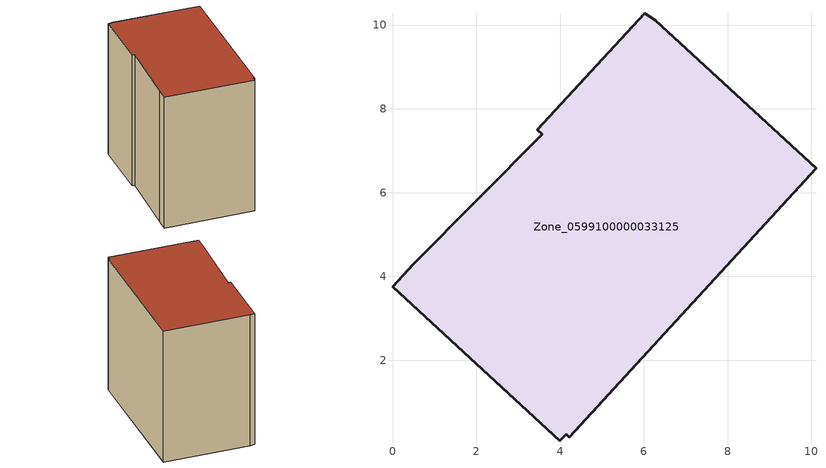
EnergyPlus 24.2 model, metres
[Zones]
Zone_0599100000033125
 floor ground (C_G): 4.22,0.16 4.14,0.23 3.99,0.07 0,3.75 0.49,4.29 3.57,7.4 3.46,7.5 6.02,10.29 6.27,10.12 10.11,6.58 z0
 wall outside (C_F): 0.49,4.29 0,3.75 3.99,0.07 4.14,0.23 4.22,0.16 10.11,6.58 6.27,10.12 6.02,10.29 3.46,7.5 3.57,7.4 0.49,4.29 z0:8.48
 roof outside (C_R): 4.14,0.23 4.22,0.16 10.11,6.58 6.27,10.12 6.02,10.29 3.46,7.5 3.57,7.4 0.49,4.29 0,3.75 3.99,0.07 z8.48
[BUILDING]
Pand.0599100000033125: North Axis=0; Terrain=City; Loads Convergence Tolerance Value=0.04; Temperature Convergence Tolerance Value=0.4; Solar Distribution=FullExterior; Maximum Number of Warmup Days=25; Minimum Number of Warmup Days=1
[Site:Location]
Rotterdam.The.Hague.AP_ZH_NLD Design_Conditions: Latitude=51.96; Longitude=4.45; Time Zone=1; Elevation=-4.5
[SITE:GROUNDTEMPERATURE:BUILDINGSURFACE]
18, 18, 18, 18, 18, 18, 18, 18, 18, 18, 18, 18
[MATERIAL] Thermal Absorptance=0.9; Solar Absorptance=0.7; Visible Absorptance=0.7
Name | Roughness | Thickness | Conductivity | Density | Specific Heat
G.TC.1975-1991 | MediumSmooth | 0.15 | 0.288461 | 540 | 1210
F.TC.1975-1991 | Rough | 0.3 | 0.230769 | 1920 | 840
R.TC.1975-1991 | MediumRough | 0.2 | 0.153846 | 1500 | 1000
[CONSTRUCTION]
C_G: G.TC.1975-1991
C_F: F.TC.1975-1991
C_R: R.TC.1975-1991
[ZONE]
Zone_0599100000033125: Type=1; Multiplier=1; Ceiling Height=Autocalculate; Volume=Autocalculate; Floor Area=autocalculate; Part of Total Floor Area=Yes
[ZONEINFILTRATION:DESIGNFLOWRATE]
Infil_Zone_0599100000033125: Zone or ZoneList or Space or SpaceList=Zone_0599100000033125; Schedule=AlwaysOn; Design Flow Rate Calculation Method=Flow/Area; Flow Rate per Floor Area=0.003; Constant Term Coefficient=1; Temperature Term Coefficient=0; Velocity Term Coefficient=0; Velocity Squared Term Coefficient=0
[HVACTEMPLATE:ZONE:IDEALLOADSAIRSYSTEM]
Zone_0599100000033125: Maximum Heating Supply Air Temperature=50; Minimum Cooling Supply Air Temperature=13; Maximum Heating Supply Air Humidity Ratio=0.0156; Minimum Cooling Supply Air Humidity Ratio=0.0077; Heating Limit=NoLimit; Cooling Limit=NoLimit; Dehumidification Control Type=ConstantSensibleHeatRatio; Cooling Sensible Heat Ratio=0.7; Dehumidification Setpoint=60; Humidification Control Type=None; Humidification Setpoint=30; Outdoor Air Method=None; Outdoor Air Flow Rate per Person=0.00944; Outdoor Air Flow Rate per Zone Floor Area=0; Outdoor Air Flow Rate per Zone=0; Demand Controlled Ventilation Type=None; Outdoor Air Economizer Type=NoEconomizer; Heat Recovery Type=None; Sensible Heat Recovery Effectiveness=0.7; Latent Heat Recovery Effectiveness=0.65
[ZONECONTROL:THERMOSTAT]
ThermostatControl_Zone_0599100000033125: Zone or ZoneList=Zone_0599100000033125; Control Type Schedule=DualSetpointControlType; Control 1=Thermostat_Zone_0599100000033125; Temperature Difference Between Cutout And Setpoint=0
[THERMOSTATSETPOINT:DUALSETPOINT]
Thermostat_Zone_0599100000033125: Heating Setpoint Temperature Schedule=HeatingSetpoint_Zone_0599100000033125; Cooling Setpoint Temperature Schedule=CoolingSetpoint_Zone_0599100000033125
[SCHEDULE:COMPACT]
HeatingSetpoint_Zone_0599100000033125: Through: 12/31, For: AllDays, Until: 24:00, 21
CoolingSetpoint_Zone_0599100000033125: Through: 12/31, For: AllDays, Until: 24:00, 24
DualSetpointControlType: Through: 12/31, For: AllDays, Until: 24:00, 4
AlwaysOn: Through: 12/31, For: AllDays, Until: 24:00, 1
